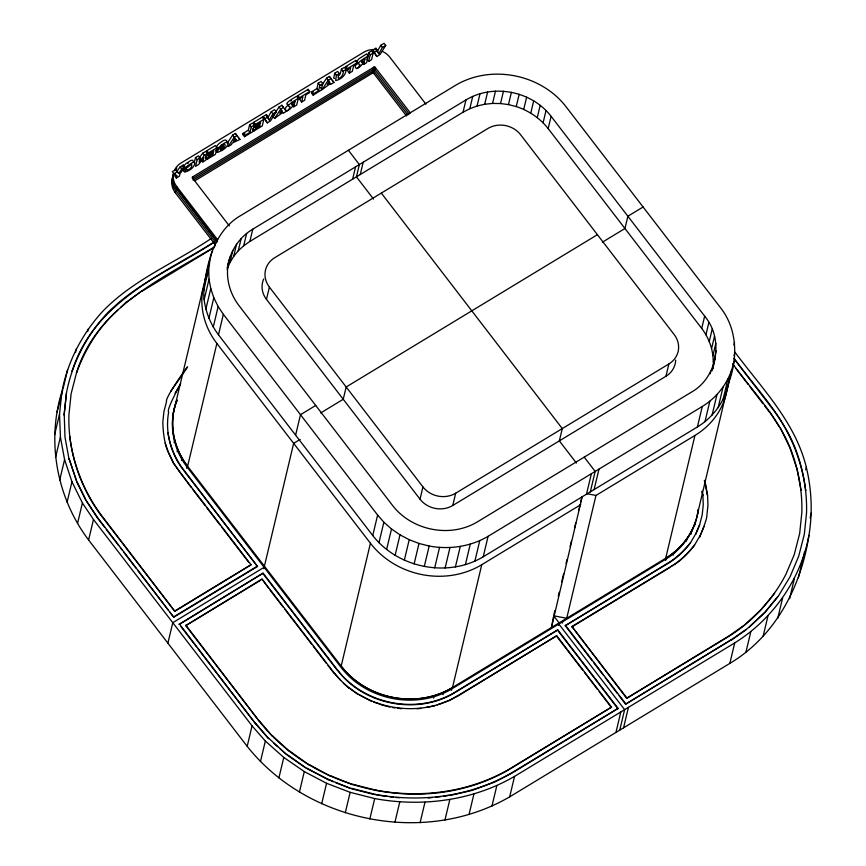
<?xml version="1.0" encoding="UTF-8"?>
<svg xmlns="http://www.w3.org/2000/svg" width="866" height="866" viewBox="0 0 866 866"><rect width="100%" height="100%" fill="white"/><g stroke="black" fill="none" stroke-linecap="round" stroke-linejoin="round"><path stroke-width="1.3" d="M226.643 141.407L226.697 140.584C224.511 138.614 221.241 142.305 219.239 143.42A4.633 1.386 -37.5 0 0 217.301 145.401L216.597 146.668L218.243 148.811L221.09 147.079C227.184 139.675 225.831 149.407 220.473 150.056L223.027 146.69L221.382 144.557M193.205 161.671L192.988 160.362L191.949 160.21A5.802 1.743 -37.5 0 0 190.249 160.805L185.865 163.674L183.408 166.445M734.888 352.083C761.701 388.26 795.367 422.088 806.3 467.261C811.68 489.561 812.676 512.694 808.941 535.329C801.18 586.531 775.395 636.293 729.843 663.388L509.673 796.85C425.206 846.071 307.711 822.678 247.178 746.33L88.603 539.983C57.026 498.242 46.277 441.703 61.93 391.562C67.7 361.533 82.151 333.616 102.87 311.175C133.429 279.523 175.289 262.788 211.25 238.464M54.645 434.624L59.527 414.143L61.93 391.562M66.476 392.872L64.127 414.901L66.476 392.872C72.094 363.428 86.178 336.019 106.507 314.022C136.839 282.684 178.396 266.165 214.021 242.015M203.791 290.218C206.801 262.095 214.714 230.204 241.311 215.201L455.494 85.355C490.946 64.127 540.763 74.054 565.963 106.626L720.241 307.365C737.074 328.279 738.059 357.301 729.042 381.765C725.589 400.503 713.573 417.055 697.401 426.96L483.217 556.795C447.765 578.023 397.949 568.096 372.748 535.534L218.481 334.785C210.784 324.544 205.729 312.399 204.16 299.668C202.016 286.191 209.615 273.797 209.669 260.395M228.234 263.968C225.636 278.581 229.977 293.855 238.94 305.546L392.493 505.365C411.805 530.631 450.342 538.316 477.621 521.743L690.808 392.515C717.535 377.847 724.192 339.31 704.653 316.133L551.101 116.315C531.778 91.049 493.252 83.374 465.962 99.936L252.785 229.165C238.929 237.338 229.782 251.876 227.347 267.648M712.566 368.808L716.128 350.568M697.563 513.895L697.996 509.89M176.967 400.319C167.993 422.283 172.637 448.328 187.002 466.926L341.269 667.675C366.47 700.237 416.286 710.163 451.738 688.935L665.922 559.1C683.166 548.557 695.734 530.328 698.115 510.117M729.042 381.765L729.334 379.091M804.07 555.81L804.492 551.826M553.374 617.079L551.48 627.525L582.158 496.846M63.023 388.802L67.602 369.609M75.504 352.494L76.414 348.662M72.094 371.038L71.997 371.449C92.911 304.594 158.575 275.724 213.924 242.426M55.532 457.443L60.414 436.962L59.527 414.143M214.248 247.102C160.459 279.361 96.895 307.592 76.598 372.467L76.5 372.878C85.149 349.182 98.746 326.958 117.744 310.18M87.628 331.624L88.235 329.069M69.67 436.951L69.767 436.54C73.361 464.89 84.186 492.18 101.268 515.118L174.802 611.342L101.17 515.53C79.704 486.703 67.84 450.84 68.923 414.836L71.12 393.759L76.598 372.467M59.7 480.11L64.582 459.64L60.414 436.962M76.349 480.457L69.15 458.872L76.349 480.457L86.546 501.154L97.371 517.316L173.73 617.22L169.628 611.861M67.072 502.237L71.954 481.767L64.582 459.64M120.623 307.506L126.49 301.758M77.529 523.454L82.411 502.984L71.954 481.767M86.546 501.154L97.273 517.727L104.678 527.351M126.393 302.169L141.894 290.965M175.289 173.481L174.716 175.852L176.361 177.995L179.359 176.177L179.933 173.806L184.88 167.192L183.235 165.049L180.063 166.976L177.108 171.208L178.753 173.352L181.708 169.119L184.88 167.192M88.603 539.983L93.474 519.503L82.411 502.984M176.361 177.995L176.924 175.625L173.979 173.795L172.334 171.652L175.538 169.714L177.108 171.208M215.374 244.861L175.268 192.663L175.755 190.617A18.868 16.887 13.4 0 1 173.406 174.651M217.171 241.831L176.242 188.571L176.729 186.526A18.868 16.887 13.4 0 1 173.438 173.73M194.428 162.029L195.478 157.623L198.433 155.837L200.078 157.98L199.093 162.083L204.408 155.35L207.375 153.553L205.729 151.42L202.763 153.206L198.974 158.023M410.419 113.024L374.653 66.704L192.956 176.686L192.469 178.742L374.166 68.75L409.12 114.009M200.078 157.98L197.123 159.766L195.554 166.369L198.498 164.583L203.824 157.839L202.839 161.953L201.193 159.809M205.361 157.287L207.006 159.42L215.45 154.3L217.03 147.707L215.385 145.564L206.909 150.695L206.617 151.918L208.793 154.938L208.511 156.107L206.866 153.975L207.147 152.795M207.375 153.553L205.794 160.156L202.839 161.953M207.006 159.42L207.299 158.197L212.787 154.873L213.166 153.293L208.511 156.107M217.03 147.707L208.554 152.838L208.262 154.061L213.772 150.727L213.447 152.113L208.793 154.938M218.243 148.811L218.946 147.534A4.633 1.386 -37.5 0 1 220.873 145.553C222.887 144.449 226.156 140.757 228.343 142.728C227.596 147.934 221.858 150.922 217.366 152.438L218.016 149.731L223.027 146.69M170.732 391.345C212.083 332.728 163.836 396.834 166.553 401.456L163.934 411.621L162.819 422.078C163.003 430.662 164.139 442.851 168.145 452.106M175.019 393.283C192.014 364.434 164.973 409.466 168.675 412.108C164.995 431.29 170.45 453.167 183.007 469.524L257.483 566.451L173.73 617.22M165.157 443.143L168.664 452.983L173.503 462.801L179.208 471.31L251.032 564.773L174.802 611.342M167.907 432.437C169.628 444.096 174.867 458.731 183.105 469.112L257.483 566.451M202.882 289.06L173.611 411.902C170.191 430.803 175.722 450.634 187.262 465.821L341.529 666.56C366.729 699.133 416.546 709.059 451.998 687.821L666.181 557.985C679.648 549.672 690.289 536.888 695.485 521.884L694.597 525.63M204.787 280.865L212.008 251.302M214.746 246.464L215.666 242.621M242.87 134.544L243.162 133.321L248.315 130.192L249.592 124.823L252.547 123.026L254.193 125.169L252.623 131.773L244.515 136.687L242.87 134.544L244.905 133.31M204.16 299.668L209.031 279.198L208.674 269.748M168.664 452.983L173.406 463.213L191.354 487.645M244.515 136.687L244.807 135.464L249.96 132.336L251.237 126.966L254.193 125.169M174.077 442.58L174.672 440.09M205.881 309.065L210.763 288.595L209.031 279.198M252.19 128.893L253.825 131.037L262.279 125.916L263.849 119.313L262.203 117.17L253.738 122.312L253.446 123.535L255.091 125.678L260.601 122.333L260.276 123.73L255.622 126.544L255.34 127.724L253.695 125.581M177.129 451.749L177.725 449.259M208.933 318.233L213.815 297.752L210.763 288.595M253.825 131.037L254.117 129.813L259.616 126.479L259.995 124.91L255.34 127.724M255.091 125.678L255.383 124.444L263.849 119.313M181.459 460.539L182.055 458.049M213.274 327.023L218.145 306.542L213.815 297.752M227.39 268.07L230.02 257.018M227.098 269.294L229.891 262.669L232.813 250.382M229.891 262.669L233.636 256.466L236.559 244.18M233.636 256.466L238.258 250.794L241.192 238.507M186.666 468.311L187.262 465.821M218.481 334.785L223.352 314.315L218.145 306.542M206.628 276.2A80.181 71.759 13.4 0 0 216.879 343.445L187.619 466.287A80.181 71.759 13.4 0 1 176.87 400.287M238.258 250.794L243.703 245.76L246.626 233.484M243.703 245.76L249.852 241.452L252.785 229.165M287.566 105.674C282.262 109.354 287.945 114.409 290.013 106.767C283.756 106.442 297.98 98.605 298.272 98.453L296.627 96.31C296.334 96.462 282.11 104.31 288.367 104.624M292.091 104.699L293.736 106.843L294.299 104.515L289.969 109.127L286.808 111.054M301.628 102.069L304.583 100.272L305.86 94.903L309.476 92.705L309.768 91.482L308.123 89.339L297.872 95.552L297.579 96.786L299.225 98.93L302.905 96.689L301.628 102.069L299.982 99.926L300.491 97.771M167.896 643.157L172.767 622.686L264.13 567.295M298.272 98.453L296.692 105.057L293.736 106.843M299.225 98.93L299.517 97.696L309.768 91.482M263.069 573.173L179.219 624.354L263.069 573.173L337.545 670.1C364.229 704.48 416.86 714.97 454.358 692.573L557.758 629.885L618.086 708.388L511.838 773.143L494.518 782.15L472.154 790.366L449.952 795.508M307.831 90.573L308.123 89.339M311.479 92.954L311.771 91.731L316.913 88.613L318.19 83.233L321.156 81.447L322.801 83.58L321.221 90.183L313.124 95.098L311.479 92.954L313.503 91.731M185.768 625.609L261.997 579.051L333.832 672.514C361.977 708.734 417.434 719.787 456.977 696.221L556.697 635.763L611.537 707.121L509.219 769.495C428.843 816.389 316.988 794.111 259.389 721.421L185.768 625.609L260.753 580.155M313.124 95.098L313.405 93.874L318.558 90.757L319.835 85.377L322.801 83.58M266.468 299.376L269.391 287.09A23.588 21.109 13.4 0 1 274.717 257.711L487.904 128.482A23.588 21.109 13.4 0 1 520.639 134.782L674.192 334.59A23.588 21.109 13.4 0 1 668.877 363.969L665.943 376.255L452.766 505.484A23.588 21.109 13.4 0 1 420.021 499.184L266.468 299.376A23.588 21.109 13.4 0 1 263.708 278.993M338.27 75.743L340.154 74.086L341.442 69.139L344.419 67.342L346.064 69.475L343.088 71.283C344.787 75.537 334.774 83.493 339.353 73.545L337.708 71.402L334.752 73.199L333.702 78.113L334.601 78.481M339.353 73.545L336.398 75.342L335.651 80.581C340.814 79.607 346.119 75.255 346.064 69.475M349.377 73.112L350.654 67.743L346.974 69.973L345.328 67.84L345.621 66.606L355.883 60.393L357.528 62.536L357.236 63.759L353.62 65.957L352.332 71.326L349.377 73.112L347.731 70.98L348.24 68.825M346.974 69.973L347.266 68.75L357.528 62.536M355.59 61.616L355.883 60.393M357.463 63.315C352.159 66.985 357.831 72.04 359.91 64.398C353.642 64.084 367.866 56.236 368.158 56.084L366.513 53.941L358.881 58.823L356.565 61.681M361.988 62.341L363.623 64.474L364.185 62.146L359.866 66.758L356.695 68.685M368.57 52.696L367 59.299L368.645 61.443L371.59 59.646L373.159 53.053L371.514 50.91L368.57 52.696L370.215 54.839L368.645 61.443M368.158 56.084L366.589 62.688L363.623 64.474M194.947 180.734L372.228 73.274L373.69 67.126M406.511 115.979L373.939 73.599L375.411 67.461M352.635 179.143L355.569 166.857M263.805 568.681L293.661 443.349L300.188 439.398M295.609 435.165L300.491 414.684L315.711 405.461M261.997 579.051L268.438 587.96M360.256 174.531L363.179 162.245M247.178 746.33L252.06 725.86L93.474 519.503M255.773 723.435L268.676 738.687L255.676 723.846L179.316 623.942M259.389 721.421L185.865 625.198M260.471 761.517L265.342 741.036L252.06 725.86M272.097 735.927L259.486 721.01M278.906 777.885L283.777 757.414L265.342 741.036M268.774 738.276L286.657 754.665L305.557 767.72M289.634 751.504L272.195 735.515M299.42 792.054L304.302 771.584L283.777 757.414M286.754 754.254L306.672 768.488L333.226 781.76M249.852 241.452L463.039 112.223L465.962 99.936M309.151 764.981L289.731 751.093M340.674 680.33L333.832 672.514M463.039 112.223L469.805 108.705L472.728 96.418M557.758 629.885L454.26 692.984C416.882 715.403 363.309 704.924 337.545 670.1M216.879 343.445L370.431 543.253L341.172 666.095A80.181 71.759 13.4 0 0 452.496 687.528L481.767 564.686L580.74 504.683M372.748 535.534L377.619 515.064L223.352 314.315M469.805 108.705L477.058 106.031L479.991 93.755M378.994 542.668L383.876 522.198L377.619 515.064M477.058 106.031L484.689 104.266L487.612 91.98M321.676 803.756L326.547 783.286L304.302 771.584M357.55 694.153L349.204 687.907M328.387 779.909L306.77 768.077M330.314 776.109L309.249 764.57M484.689 104.266L492.559 103.433L495.482 91.147M386.626 549.455L391.508 528.985L383.876 522.198M358.708 694.467L371.341 701.233M492.559 103.433L500.526 103.541L503.46 91.255M395.134 555.322L400.005 534.852L391.508 528.985M500.526 103.541L508.472 104.591L511.395 92.305M404.346 560.172L409.228 539.702L400.005 534.852M345.274 812.806L350.156 792.336L326.547 783.286M420.021 499.184L422.944 486.898L269.391 287.09M328.485 779.497L351.412 788.731L374.101 794.49M352.765 784.715L330.411 775.698M713.194 362.854C713.519 350.459 709.189 338.249 701.72 328.42L548.178 128.601C540.059 118.231 528.736 110.632 516.244 106.561L519.178 94.286M379.936 704.08L373.766 702.164M414.121 563.918L419.003 543.447L409.228 539.702M523.724 109.43L526.647 97.144M530.761 113.132L533.694 100.857M424.297 566.505L429.168 546.035C449.151 549.758 470.509 546.727 488.099 536.325L702.272 406.49C718.444 396.585 730.46 380.033 733.924 361.295M376.115 790.647L376.212 790.236C421.255 798.549 469.469 792.26 509.316 769.095L611.537 707.121M375.368 794.815L375.465 794.403C421.634 802.923 471.072 796.482 511.936 772.732L618.086 708.388M369.825 819.041L374.707 798.571C422.023 807.296 472.684 800.704 514.556 776.38L734.714 642.918C772.818 619.158 800.682 579.603 808.941 535.329M537.256 117.624L540.189 105.338M434.689 567.88L439.56 547.409M543.101 122.81L546.024 110.523M452.766 505.484L455.689 493.209L668.877 363.969M548.178 128.601L551.101 116.315M445.113 568.02L449.995 547.55M399.93 797.64L395.968 797.543M455.408 566.927L460.29 546.457M394.907 822.354L399.789 801.884M426.094 707.435L434.667 705.844M433.585 698.137L434.18 695.647M465.388 564.621L470.27 544.14M437.243 704.859L447.863 700.962M443.078 694.651L443.673 692.161M474.893 561.125L479.764 540.655M451.413 690.321L451.998 687.821M483.217 556.795L488.099 536.325M420.097 822.7L424.968 802.23M448.902 700.778L456.977 696.221M448.74 795.399L443.544 796.352M444.94 820.059L449.822 799.589M469.036 814.484L473.918 794.014M491.964 806.062L496.846 785.592M509.673 796.85L514.556 776.38M553.915 614.459L554.857 610.541M558.278 596.165L559.209 592.247M561.698 581.79L563.571 573.952M566.061 563.495L566.992 559.577M570.109 546.511L571.354 541.282M574.461 528.217L575.717 522.988M578.824 509.922L580.068 504.694M580.696 502.074L581.941 496.857M586.498 494.183L591.381 473.713M558.494 625.404L559.09 622.903L553.612 615.769L566.71 618.292L595.97 495.449L694.943 435.446A80.181 71.759 13.4 0 0 727.646 385.965M590.309 491.877L595.18 471.407L584.214 457.129M456.88 696.632L556.697 635.763M562.305 623.098L562.9 620.597M594.108 489.571L598.991 469.101M565.282 625.685L668.779 562.586C677.212 557.672 685.385 549.12 690.57 542.614C684.627 550.722 677.212 557.661 668.682 562.997L565.282 625.685L592.182 660.693M732.788 363.872C752.641 391.27 777.04 416.059 790.138 447.754C798.257 468.344 802.414 490.318 801.851 512.477L799.664 533.543L794.176 554.835L785.884 574.364C772.797 599.629 752.987 621.203 728.891 636.337L626.67 698.31L571.928 626.529L671.648 566.083C680.524 560.876 689.065 551.967 694.575 545.039C688.535 553.244 679.702 561.915 671.648 566.083M701.72 328.42L704.653 316.133M705.952 334.731L708.875 322.444M615.953 732.43L620.825 711.949M709.265 341.442L712.188 329.156M626.67 698.31L728.988 635.925L744.381 625.133L760.727 610.021L774.54 593.405M619.082 695.69L625.598 704.177L731.846 639.422L747.607 628.38L764.364 612.879L778.545 595.819L790.073 576.713L798.679 556.264L804.298 534.441L806.549 512.824C807.123 490.091 802.858 467.564 794.533 446.445C780.721 413.104 754.849 387.124 734.043 358.232M619.753 730.125L624.635 709.644L558.83 624.018M711.603 348.446L714.526 336.17M623.563 727.808L628.445 707.338M712.913 355.623L715.846 343.347M694.943 435.446L665.683 558.289A80.181 71.759 13.4 0 0 698.212 510.139M665.586 560.486L666.181 557.985M697.401 426.96L702.272 406.49M710.196 373.755L710.78 371.298M712.101 370.81L713.573 364.673M712.729 368.775L715.359 357.723M673.163 555.171L673.759 552.681M704.978 421.655L709.849 401.175M712.09 415.063L716.972 394.593M686.337 541.174L686.933 538.684M718.152 407.648L723.023 387.178M733.946 345.047L734.552 342.481M690.938 534.3L691.837 530.566M723.045 399.54L727.927 379.059M734.011 355.774L734.617 353.22M697.79 512.78L731.575 370.388M702.185 491.152L702.781 495.287L702.088 491.552M705.628 484.17L707.457 495.071L704.339 480.327M699.631 524.828L695.755 534.019L699.631 524.828L702.207 514.794L703.268 504.889L702.878 494.876M704.134 526.257C692.259 553.959 707.284 520.845 706.851 515.681L707.966 505.224L707.554 494.659M779.389 426.927L769.603 411.772M805.791 490.145L805.694 490.557C802.003 461.491 790.918 433.509 773.403 409.997L773.5 409.586M780.19 427.566L790.041 448.155L797.056 469.21L801.115 490.362M625.598 704.177L731.846 639.422M729.843 663.388L734.714 642.918M745.951 652.098L750.833 631.628M749.48 626.962L764.364 612.879M763.13 636.207L768.012 615.726M805.694 469.827L806.3 467.261M777.765 618.302L782.637 597.832M789.586 598.709L794.458 578.239M810.132 517.868L811.355 512.748M798.398 577.763L803.28 557.293M57.059 412.043L62.72 390.09M207.136 271.772L208.176 269.294M175.657 403.902L177.216 400.189M183.116 167.073L184.761 169.216L187.511 165.817L191.895 162.949A5.802 1.743 -37.5 0 1 193.594 162.353L194.915 163.003C194.265 167.798 189.048 171.143 184.685 172.085L182.694 169.671M189.773 164.832L188.019 166.781L185.627 167.744M268.298 116.91L271.285 111.671L274.565 109.69L276.211 111.822L270.538 120.904L267.302 122.875L263.102 116.629L266.403 114.626L269.348 120.093L272.931 113.814L276.211 111.822M380.791 45.292L377.219 51.57L378.864 53.703L382.436 47.424L385.716 45.443L384.071 43.3L380.791 45.292L382.436 47.424M690.57 542.614L695.853 533.608M694.575 545.039L700.139 535.556M223.19 144.546L222.161 145.889M385.716 45.443L380.055 54.526L376.818 56.485L372.618 50.25L375.92 48.247L378.864 53.703M227.141 143.453L232.575 135.139L235.357 133.451L237.003 135.594L234.221 137.283L228.115 146.625L231.287 144.698L232.294 143.031L239.925 139.469L235.357 133.451M279.036 106.973L272.931 116.325L274.576 118.458L282.814 112.407L283.225 113.219L286.386 111.303L281.818 105.284L279.036 106.973L280.681 109.116L274.576 118.458M321.827 85.42L326.579 78.157L329.361 76.468L331.007 78.611L328.225 80.289L322.12 89.642L320.474 87.498M181.817 166.943L183.235 165.049M764.267 613.28L777.7 596.847M192.956 176.686L192.155 177.335L192.674 178.234L229.317 225.907M731.748 639.833L746.46 629.528M290.76 100.965L291.506 100.467M187.554 163.479L188.517 162.83M345.328 67.84L347.169 66.725M173.979 173.795L177.173 171.858L178.753 173.352M263.102 116.629L264.747 118.772L268.049 116.769M280.681 109.116L283.463 107.427L281.818 105.284M370.215 54.839L373.159 53.053M372.618 50.25L374.264 52.393L377.565 50.39M184.761 169.216L190.672 164.692A2.068 0.617 -37.5 0 1 191.667 164.443C192.956 167.582 186.612 172.843 185.584 167.355M235.942 139.783L233.3 141.374L235.162 138.289L235.942 139.783L234.296 137.64M184.285 171.284L187.229 169.498M322.12 89.642L330.357 83.591L330.769 84.392L333.93 82.476L329.361 76.468M193.129 180.085L373.679 70.796L407.81 114.994M141.797 291.377L214.151 247.514M597.421 234.686L346.173 386.994L343.239 399.28L320.68 412.952M643.102 206.996L627.872 216.229L624.949 228.505L602.39 242.188M174.9 610.931L251.032 564.773M173.828 616.808L257.581 566.039M571.831 626.941L670.403 567.187M372.228 73.274L373.192 72.852L373.939 73.599M417.044 708.799L420.876 708.388M428.226 797.976L432.058 797.564M435.89 797.164L440.989 796.623M392.504 707.544L395.08 707.89M397.667 708.226L401.532 708.745M376.656 794.988L386.95 796.352M389.527 796.688L393.391 797.196M586.802 493.685L595.97 495.449M508.472 104.591L516.244 106.561M419.003 543.447L429.168 546.035M381.105 704.805L389.949 707.057M352.863 784.315L376.212 790.236M351.509 788.32L375.465 794.403M350.156 792.336L374.707 798.571M335.651 782.691L350.2 788.266M343.412 683.263L349.106 688.318M273.667 743.125L277.661 746.676M279.664 748.451L285.661 753.777M733.946 358.643L773.403 409.997M732.69 364.283L734.336 366.415M735.97 368.537L748.235 384.504M749.869 386.637L762.968 403.664M764.602 405.797L769.506 412.184M425.931 104.158L389.916 57.297A18.868 16.887 13.4 0 0 382.393 51.397M345.621 66.606L347.266 68.75M341.442 69.139L343.088 71.283M334.752 73.199L336.398 75.342M332.284 80.343L333.93 82.476M326.579 78.157L328.225 80.289M318.19 83.233L319.835 85.377M316.913 88.613L318.558 90.757M311.771 91.731L313.405 93.874M348.403 150.283L359.368 164.551L356.446 176.837L373.506 199.039M381.311 193.096L562.283 428.583L559.349 440.87L576.42 463.072M297.872 95.552L299.517 97.696M284.741 109.159L286.386 111.303M271.285 111.671L272.931 113.814M267.702 117.949L269.348 120.093M253.738 122.312L255.383 124.444M249.592 124.823L251.237 126.966M248.315 130.192L249.96 132.336M243.162 133.321L244.807 135.464M238.28 137.326L239.925 139.469M232.575 135.139L234.221 137.283M216.37 147.588L218.016 149.731M215.721 150.305L217.366 152.438M206.909 150.695L208.554 152.838M571.928 626.529L626.768 697.899M205.653 156.064L207.299 158.197M202.763 153.206L204.408 155.35M565.379 625.274L625.696 703.777M593.816 662.815L603.591 675.545M605.226 677.656L617.447 693.569M195.478 157.623L197.123 159.766M557.661 630.296L617.988 708.799M556.6 636.174L582.796 670.262M584.431 672.384L597.529 689.433M599.164 691.555L611.439 707.533M180.063 166.976L181.708 169.119M175.538 169.714L177.173 171.858M176.729 186.526L217.658 239.785M217.204 241.646L175.744 187.013M175.755 190.617L215.861 242.816M262.972 573.584L337.448 670.5M192.988 489.766L205.231 505.701M206.855 507.833L219.921 524.828M221.555 526.95L248.488 562.002M270.062 590.082L283.128 607.077M284.762 609.199L311.695 644.25M313.33 646.372L326.385 663.367M328.019 665.489L333.735 672.925M106.323 529.494L118.653 545.537M120.298 547.68L121.944 549.813M123.589 551.956L135.919 568.009M137.564 570.142L167.982 609.729M180.864 626.486L196.485 646.815M198.13 648.959L255.676 723.846M374.264 52.393L376.818 56.485M264.747 118.772L267.302 122.875M76.814 482.016L85.886 500.418M375.92 48.247L376.786 50.455M266.403 114.626L267.269 116.845M69.053 459.272L64.993 437.157L64.225 414.489M174.845 169.552A18.868 16.887 13.4 0 1 180.994 163.024L363.72 52.252A18.868 16.887 13.4 0 1 377.695 49.903M176.242 188.571A18.868 16.887 13.4 0 1 173.503 173.644M174.9 170.634A18.868 16.887 13.4 0 1 176.935 167.95M481.767 564.686A80.181 71.759 13.4 0 1 370.431 543.253M675.686 360.126A23.588 21.109 13.4 0 1 665.943 376.255M455.689 493.209A23.588 21.109 13.4 0 1 422.944 486.898M175.268 192.663A18.868 16.887 13.4 0 1 173.384 175.69M295.014 101.474L294.581 103.292C289.774 107.265 291.431 102.34 295.014 101.474M364.911 59.105L364.478 60.923C359.671 64.907 361.317 59.971 364.911 59.105M281.634 110.123L279.761 113.208L282.403 111.617L281.634 110.123M329.177 81.296L327.305 84.392L329.946 82.79L329.177 81.296"/></g></svg>
